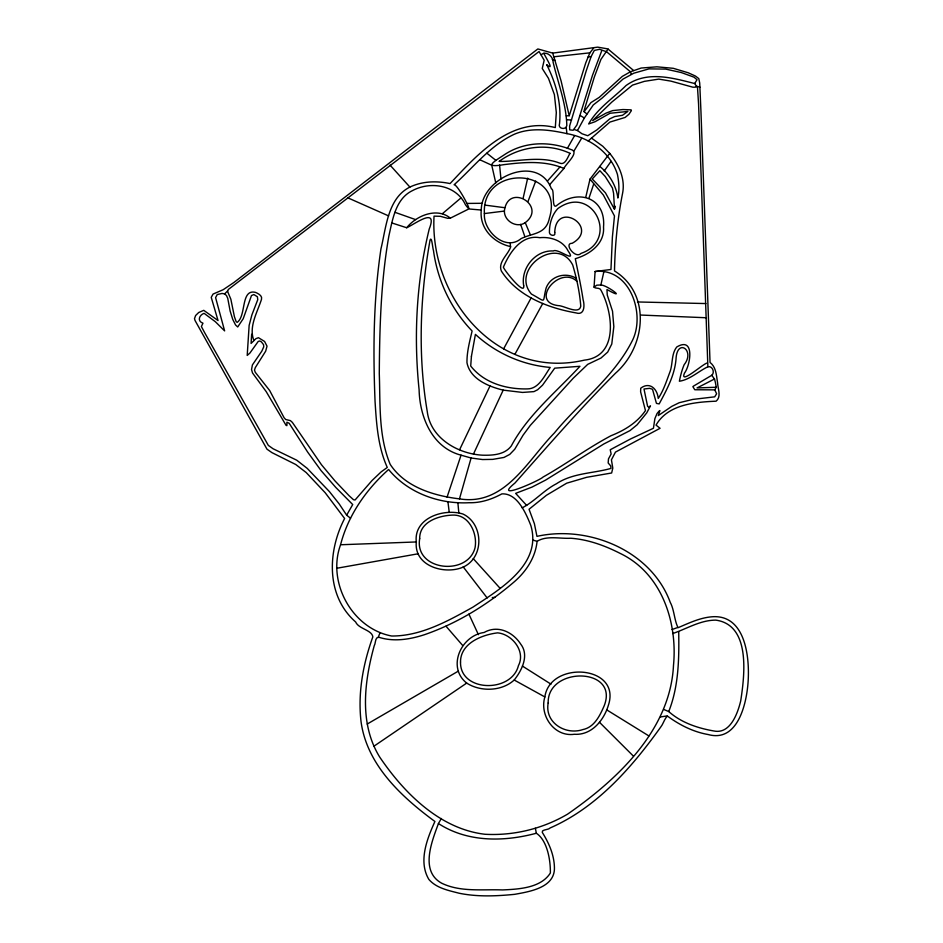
<?xml version="1.0" encoding="UTF-8"?>
<svg xmlns="http://www.w3.org/2000/svg" width="943" height="943" viewBox="0 0 943 943"><rect width="100%" height="100%" fill="white"/><g stroke="black" fill="none" stroke-linecap="round" stroke-linejoin="round"><path stroke-width="1.41" d="M678.712 631.845C679.137 658.674 678.771 686.209 668.74 711.552C681.211 722.68 697.655 728.161 713.875 730.978C730.283 734.456 737.721 713.297 740.715 700.873C744.557 675.683 751.041 625.032 715.831 620.129C700.284 620.117 686.846 628.792 672.654 633.555M484.396 213.566C481.46 163.387 564.94 167.406 549.463 217.892C546.091 234.607 532.936 232.791 521.114 238.603C505.342 251.875 483.028 230.882 484.396 213.566L504.375 211.067C507.711 182.435 546.445 205.138 526.17 221.911C517.896 229.066 504.21 221.605 504.375 211.067M416.299 541.954C413.47 517.79 444.236 508.053 462.989 514.041C484.16 524.013 484.49 558.963 461.764 567.674C443.646 574.558 413.942 565.906 416.299 541.954L340.564 544.759C326.738 582.432 352.305 628.639 391.687 636.018C421.085 636.171 448.043 620.954 473.009 607.092C500.096 589.139 542.39 564.315 530.826 525.463C526.005 513.393 517.318 492.977 501.865 493.884C491.786 499.354 480.671 503.043 469.06 502.725C439.214 504.293 407.8 492.941 388.622 469.484C366.12 489.582 348.132 515.279 340.564 544.759M614.506 209.04L613.575 193.232L612.431 187.999L605.241 176.53L599.866 170.695L592.263 178.97L605.453 192.832L614.459 209.263L615.355 206.293M526.701 505.46L515.644 493.366L532.029 487.083L545.584 480.105L603.909 443.917L629.971 430.621L637.103 424.798L646.745 412.881L650.481 405.844L648.831 407.27L647.605 406.315L643.998 388.999L649.703 388.327L652.521 389.294L656.446 403.392L659.169 403.91C666.713 389.895 674.54 375.573 676.001 359.413C676.826 337.464 695.628 350.277 684.158 364.705C681.907 369.986 680.492 375.679 679.373 381.243C689.899 379.664 698.457 371.294 707.875 366.756L698.574 104.154L697.525 87.852L694.696 83.526C672.5 77.951 646.945 70.383 626.034 85.542C613.421 98.072 597.461 108.256 588.656 123.957L594.998 121.765L610.003 113.266L627.861 111.439L622.463 115.294L614.706 116.555L609.803 118.83L596.766 130.004L587.76 135.721L581.984 133.765L577.47 130.523L584.342 118.028L593.265 104.968L601.976 98.202L623.005 79.094L633.814 73.2L648.996 68.874L665.699 69.098L681.329 72.564L693.977 77.161L697.042 79.707L694.696 83.526M251.663 334.223L251.074 343.429L255.93 338.655L258.453 337.7L264.594 341.46L267.022 346.175L265.667 351.185L255.329 367.581L254.48 370.045L255.282 372.308L269.674 390.532L284.161 417.855L285.753 419.517L290.385 420.613L292.342 422.37L321.469 464.734L334.93 480.859L349.028 495.664L353.495 499.707L355.063 500.002L372.025 480.541L381.137 471.889L387.278 467.445C377.943 446.793 376.457 423.796 375.055 401.494C373.004 350.572 373.393 299.285 380.972 248.787C386.17 227.499 387.691 198.219 409.899 187.079C422.37 181.091 436.727 180.773 450.082 183.579C477.087 154.9 511.059 116.413 555.309 127.576L556.311 112.559L554.401 94.63L548.484 78.363L542.249 68.485L544.182 60.234L539.054 51.523L228.277 289.513L227.617 291.505L230.858 299.226L234.418 316.707L236.221 321.799L237.247 322.306C246.453 315.799 240.595 288.582 255.553 292.401C258.182 293.544 262.578 295.737 261.517 299.273C257.368 312.322 248.481 326.797 253.879 340.517M481.272 210.03C481.236 177.649 537.981 152.79 551.419 188.895C555.132 189.024 550.901 211.55 557.301 205.044C578.236 188.694 606.031 197.606 603.532 227.051C604.805 244.202 589.057 254.704 575.301 258.688C578.035 272.327 581.041 285.953 583.116 299.733C584.766 305.32 584.66 315.775 575.925 312.887C547.647 307.889 517.471 296.196 501.346 271.018C497.715 262.024 508.265 254.681 510.776 246.63C494.085 243.082 479.185 228.654 481.272 210.03L468.812 208.957L450.341 218.151L447.701 218.316L440.381 216.312L434.039 216.147C429.548 297.517 496.937 380.43 584.389 360.132C618.95 356.313 612.879 312.534 601.21 290.644C600.278 287.073 595.269 288.994 594.055 287.132L595.092 271.513L610.958 269.486L612.384 237.164L614.471 215.971L603.402 195.083L590 179.158L609.697 153.367L602.801 146.271L591.438 138.043M601.799 50.616L592.463 75.369L576.916 124.971L573.132 130.252L569.69 129.875L569.619 125.997L586.145 71.09L591.096 56.615L594.326 50.427L599.571 49.295L606.573 51.747L630.431 71.786L631.244 74.238M544.854 696.936C539.266 715.466 554.272 737.19 574.346 734.267C591.556 735.469 603.815 720.405 608.376 705.293C621.767 665.157 549.993 660.183 544.854 696.936L514.194 680.021C501.9 691.36 480.624 692.044 466.702 683.086C446.723 667.326 460.891 635.594 484.136 632.47C497.727 624.69 512.909 631.94 520.748 644.163C529.483 655.373 521.727 670.603 514.194 680.021M599.831 166.463C609.591 174.172 616.545 186.69 617.865 198.042C619.598 190.415 618.962 182.164 617.465 174.538C610.557 152.141 589.304 137.702 566.943 133.635C549.757 129.839 530.944 127.093 514.23 134.283C490.16 145.493 473.421 167.371 454.113 184.757C457.838 184.156 476.144 219.495 465.453 204.737C456.188 184.969 430.645 180.962 412.621 190.533C395.589 198.631 392.618 219.483 388.893 235.88C380.854 281.32 379.605 327.645 379.286 373.687C380.383 403.934 378.343 435.855 390.202 464.369C405.077 487.13 433.78 495.77 459.465 498.871C504.941 506.25 527.526 460.349 554.354 433.002C580.051 401.612 614.612 376.599 632.788 339.704C645.342 313.123 629.641 267.506 595.092 271.513M523.117 198.266L527.691 178.133M594.055 287.132L596.789 285.175L600.868 284.975L603.768 272.221M585.78 197.193L590 179.158M584.082 111.663L590.955 102.598L599.218 97.388L622.309 76.383L630.431 71.786L641.169 68.037L656.906 66.823L673.267 68.309L688.201 72.776L695.462 76.053L698.787 78.611L699.706 82.984L700.944 111.121L710.044 362.442C716.374 367.298 716.338 375.809 717.611 382.917C717.8 388.716 721.619 396.72 716.102 401.188C694.732 402.107 667.856 404.429 656.033 425.104L660.076 428.287L615.461 452.11L611.429 459.819L612.797 468.117L611.642 472.985L586.699 477.299L566.708 483.181L546.457 495.264L529.047 509.255L534.398 523.695L536.956 536.355C588.738 524.827 651.365 550.771 670.249 602.365C674.269 609.638 674.445 621.166 678.1 627.684C689.604 622.804 701.132 617.182 713.851 616.675C746.326 615.826 749.98 659.676 747.952 683.71C746.219 705.046 737.249 742.565 708.169 734.538C693.211 731.909 679.538 724.967 667.42 716.067C664.626 718.354 663.259 724.012 660.713 727.065C631.669 767.696 596.825 807.514 550.146 827.954C548.991 829.934 541.046 829.392 542.284 832.398C548.861 842.924 554.071 854.641 554.425 867.242C555.286 887.611 529.86 891.595 514.619 894.341C496.171 896.168 477.347 896.982 459.088 893.221C448.479 890.463 436.373 888.141 428.888 879.454C418.103 861.466 427.061 838.905 434.912 821.483C401.529 796.929 366.851 764.926 361.051 721.69C357.727 692.916 363.067 663.931 372.839 636.89C372.025 629.995 358.54 628.922 355.629 621.956C325.842 595.846 327.469 551.372 344.619 518.485L325.194 492.741L306.216 472.561L295.772 464.522L271.914 452.616L266.975 449.163L195.06 320.526L194.494 318.675L195.614 315.528L198.702 312.51L203.759 310.33L218.033 320.537L211.232 297.375L213.047 294.075L223.173 289.713L233.852 282.523L537.84 48.953L552.716 53.103L597.697 47.15L608.129 48.942L600.927 59.409L594.314 77.078L584.354 109.801L584.082 111.663L586.923 113.962M459.465 498.871L471.099 458.003L482.557 459.547L492.706 459.382L503.975 457.438L509.75 454.408L514.76 449.21L523.059 435.194L530.32 425.364L573.238 378.214L587.701 364.363L600.974 358.045L607.693 352.093L611.783 344.006L613.834 326.596L612.526 311.214L607.245 295.006L606.962 289.525C628.203 301.324 607.351 285.116 600.868 284.975M563.961 168.455C545.089 160.369 524.119 162.137 504.246 164.601C485.48 167.689 490.478 163.611 503.668 155.206C523.341 141.639 548.673 140.813 570.515 149.371C580.711 151.776 565.482 163.952 563.961 168.455L549.686 184.675M447.053 497.161L461.056 455.174C432.189 447.607 419.753 417.219 419.105 389.777C413.564 336.179 416.429 281.521 429.206 229.114C438.212 206.187 414.92 224.092 406.692 227.746L391.758 222.925M589.045 197.924L593.666 184.144M438.436 823.545C431.894 841.439 419.729 871.002 441.595 883.167C460.432 892.314 482.25 889.155 502.513 889.933C518.803 889.178 540.752 888.117 550.358 873.018C550.629 860.228 547.282 840.461 536.355 833.247C503.892 841.91 467.634 842.476 438.436 823.545L441.336 818.489M593.56 48.234L589.882 52.832L585.721 62.945L569.23 115.8L561.12 81.039L552.716 53.103M528.021 201.437L535.718 181.091M537.086 541.329C535.471 557.337 526.359 571.328 514.3 581.772C487.885 604.428 457.591 623.217 424.609 634.651C409.934 639.425 393.879 642.089 378.897 637.268C374.819 636.879 375.833 643.503 374.218 645.766C364.246 681.919 359.024 723.752 379.781 757.182C404.099 793.051 439.886 829.027 485.008 834.272C513.746 835.852 542.803 828.732 567.615 814.127C617.547 779.401 670.296 730.13 673.491 665.381C677.675 622.097 661.738 573.344 620.246 553.435C604.817 545.596 588.184 539.479 570.798 538.241C559.989 538.889 546.681 535.282 537.086 541.329L532.795 540.044M378.273 637.22L380.041 632.729M473.433 454.125L503.197 390.131L522.516 392.429L533.938 391.616L537.593 389.777L542.543 385.157L554.708 368.159L579.933 366.297C556.323 392.005 527.974 414.755 511.271 445.992C504.588 454.856 492.623 455.457 482.474 455.186C457.744 453.807 430.503 438.189 427.262 411.561C417.702 355.063 420.036 296.408 430.055 240.064C431.776 235.502 432.66 248.681 433.462 250.473C437.552 280.613 450.99 309.045 472.101 330.993C469.685 341.401 466.785 351.975 466.974 362.76C470.239 379.121 488.686 386.618 503.197 390.131M459.595 449.728L489.995 385.993M588.208 140.978L609.897 122.071L625.138 117.439L628.969 114.233L631.397 110.614L631.103 109.848L622.91 109.541L612.632 110.602L606.066 113.113L592.664 120.574L611.795 102.103L632.458 85.129L644.375 81.357L658.768 79.106L670.897 81.122L692.846 87.192L695.297 87.192L696.759 86.167M503.609 348.898L531.121 297.882M514.937 354.262L542.767 303.434M567.344 148.405L574.535 135.709M346.659 515.173L352.717 504.552L335.791 487.437L321.08 470.616L307.595 452.003L289.183 423.277L286.896 422.205L286.908 425.647L286.059 425.328L266.209 391.64L252.535 372.992L251.533 369.538L252.406 364.929L261.812 351.15L263.769 346.788L263.545 344.666L261.352 341.837L259.761 340.989L258.193 341.472L249.907 353.059L247.207 355.428L249.141 325.37L251.887 314.915L257.757 299.674L257.392 296.762L253.856 294.546L251.475 295.56L243.223 318.71L237.707 326.973L235.538 324.946L232.744 319.394L230.151 311.107L227.746 298.342L226.461 295.489L224.599 293.886L222.077 293.45L217.244 294.534L215.593 297.611L224.623 330.899L215.358 321.728L204.101 313.324C199.279 314.962 196.91 321.091 202.957 323.201L201.389 326.526L204.466 332.349L268.319 445.379L273.093 448.774L296.727 460.196L307.194 468.353L329.472 491.657L339.268 504.022L346.659 515.173L350.525 518.249M711.776 375.279L693.423 386.159L692.881 386.665L694.779 389.754L714.747 389.86L716.291 387.255L715.407 382.587L714.558 379.133L711.776 375.279C715.183 372.544 712.389 365.53 707.875 366.756M574.028 150.88L581.69 138.173M543.887 53.197C544.842 56.309 555.474 72.257 546.692 64.666C555.792 82.819 561.58 102.87 559.541 123.616C557.396 128.943 566.213 130.287 566.802 125.537C566.33 104.025 558.02 83.114 553.14 62.25C553.305 56.497 546.138 50.25 541.141 54.753M604.227 170.978L611.076 161.336M547.482 180.997L559.859 167.064M406.692 227.746C416.346 215.605 437.057 207 450.341 218.151M224.599 293.886L227.546 291.022M442.456 213.648L460.797 198.065M373.899 746.231L466.702 683.086M367.204 724.047L458.345 671.121M522.151 507.853C534.61 501.44 543.875 490.195 556.405 483.771C572.707 472.914 593.017 473.504 610.993 468.4L610.687 465.889L608.164 462.978L608.471 458.899L611.135 453.996L610.239 449.74L630.502 438.978L653.44 428.263L654.878 418.657L657.012 413.564L659.169 411.007L659.9 410.559L658.285 415.58L671.793 406.362L679.208 402.72L692.74 399.431L714.7 396.838L716.633 393.75L714.747 389.86M707.427 362.961C703.714 363.031 679.019 385.758 684.524 373.027C690.535 365.224 695.062 336.191 676.815 346.941C670.98 354.096 673.137 364.693 669.542 372.98C666.359 381.632 663.353 390.767 658.238 398.429C657.401 388.846 649.656 381.373 640.721 388.198L640.615 391.852L645.46 410.594C637.173 422.664 624.455 430.421 611.076 435.69C587.548 448.137 566.13 464.121 542.92 477.123C541.141 479.763 491.338 502.289 514.949 483.04C547.942 445.886 580.475 408.319 615.614 373.11C645.731 346.741 651.578 293.886 614.494 270.936C615.048 244.909 617.465 218.965 622.557 193.433C625.504 178.746 618.785 164.506 609.697 153.367M672.029 629.523L677.451 627.59M714.488 379.003L697.042 387.938L716.291 387.255M336.922 568.24L418.303 553.753M660.513 716.939L667.019 715.937M587.913 57.075L591.096 56.615M553.965 56.769L589.882 52.832M566.248 115.883L569.101 115.671M492.27 597.567L494.827 597.379M467.056 203.429L482.286 203.287M637.492 301.96L705.906 303.563M640.603 315.045L706.378 317.756M566.896 119.714L571.541 120.067M484.997 205.114L504.823 207.719M471.099 458.003L461.056 455.174M697.172 86.426L699.93 87.157M574.016 129.509L577.47 130.523M552.303 59.55L555.215 60.423M394.952 212.305L415.498 219.578M576.173 278.256C565.564 271.855 550.724 275.886 546.162 287.91C541.977 303.528 547.329 302.597 531.439 294.086C509.927 269.462 557.089 234.748 572.719 265.007C576.656 278.397 579.697 292.224 580.77 306.18C579.073 315.221 563.843 305.438 558.103 305.603C529.306 301.937 559.576 265.018 576.916 281.285M663.896 709.513L668.74 711.552M347.613 197.735L388.61 215.9M479.798 159.732L491.374 165.06M580.24 115.517L584.342 118.028M606.679 709.843L648.855 735.917M522.41 666.076L550.983 684.146M486.883 153.214L495.935 160.404M608.318 49.284L633.637 70.525M599.453 722.244L633.107 755.826M473.233 558.621L500.155 588.373M390.072 165.143L409.899 187.079M446.015 626.211L462.671 645.472M463.202 566.873L487.166 597.945M468.895 614.105L478.419 634.674M525.251 222.642L530.272 234.654M520.642 224.399L524.827 236.587M491.774 165.367L495.782 182.93M535.353 828.249L536.355 833.247M447.937 501.817L449.233 512.32M566.189 127.293L566.943 133.635M499.59 165.049L500.969 179.158M457.874 502.666L458.817 512.744M510.269 243.223L510.434 246.217M523.707 285.823C524.992 296.185 504.045 270.052 503.385 267.152C509.55 252.559 521.396 234.394 539.797 237.695C550.582 236.563 563.018 240.606 568.063 250.862C577.281 264.181 557.702 247.868 553.305 250.956C535.247 250.001 520.571 268.425 523.707 285.823M460.514 662.045C459.925 692.327 511.577 693.152 518.402 665.699C525.946 651.401 512.143 634.179 497.645 632.859C481.908 634.745 460.396 643.291 460.514 662.045M554.732 232.332C556.264 236.717 549.852 235.856 549.439 232.815C549.239 224.257 551.867 214.863 557.843 208.58C592.463 183.248 620.105 239.946 581.018 253.396C575.348 259.478 563.289 243.07 572.177 243.294C600.467 227.593 556.04 199.621 554.732 232.332M548.178 703.006C544.512 722.668 565.529 735.457 582.845 729.576C594.338 727.324 599.913 715.56 604.157 705.871C619.598 666.949 547.176 666.1 548.178 703.006M419.682 538.689C414.213 570.645 467.657 576.586 475.036 547.789C477.688 533.538 469.06 514.324 452.522 515.102C438.672 515.585 419.352 521.844 419.682 538.689M471.429 356.301L470.71 366.014C484.124 383.164 506.521 389.388 527.455 388.905C538.96 388.87 544.524 375.585 550.229 367.428C522.422 365.035 495.947 353.248 475.413 334.388L471.429 356.301M570.02 153.344C567.58 157.104 565.281 165.885 559.329 162.986C540.233 155.583 517.07 161.831 499.083 161.43C519.51 146.424 546.999 142.499 570.02 153.344"/></g></svg>
